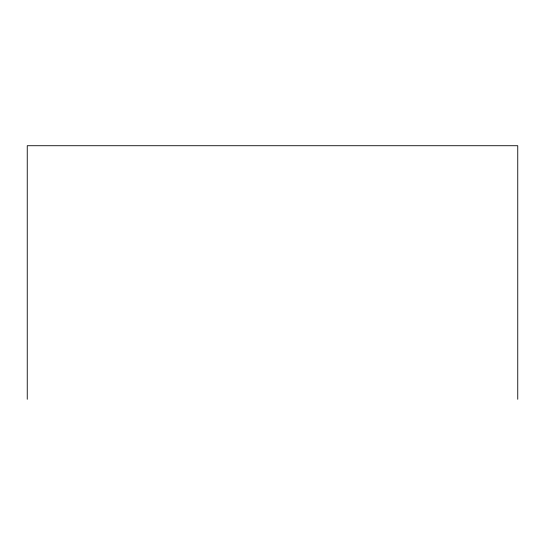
<?xml version="1.0" encoding="UTF-8"?>
<svg xmlns="http://www.w3.org/2000/svg" width="545" height="545" viewBox="0 0 545 545"><rect width="100%" height="100%" fill="white"/><g stroke="black" fill="none" stroke-linecap="round" stroke-linejoin="round"><path stroke-width="0.82" d="M517.75 399.281L517.75 145.719L27.25 145.719L27.25 399.281"/></g></svg>
